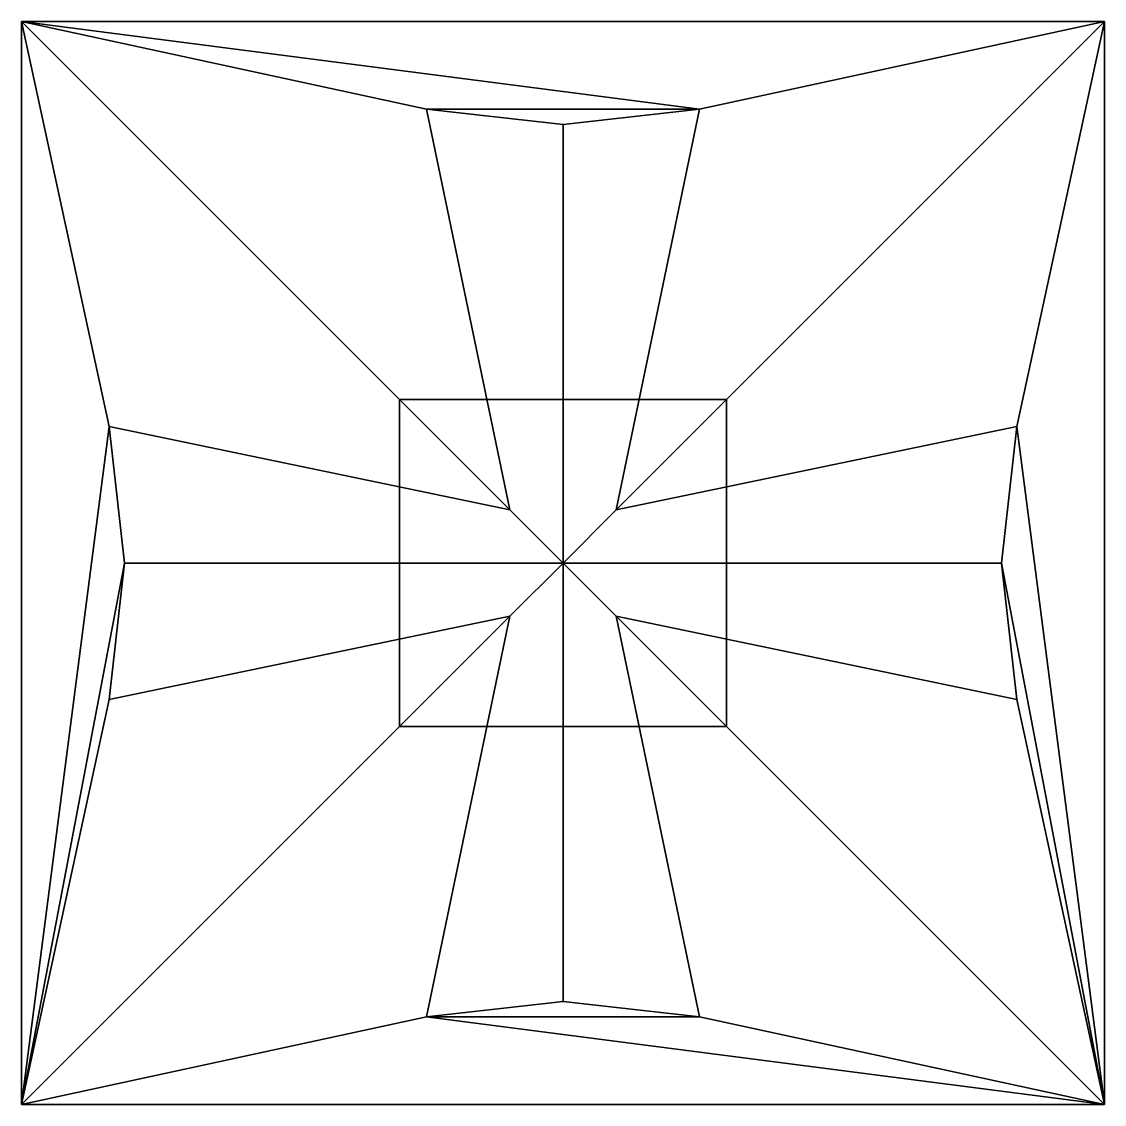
# Model space of a CAD drawing. Extents: x -0.98 to 1.02, y -1 to 1.
import ezdxf

# ---------------------------------------------------------------- set-up
doc = ezdxf.new("R2010")
doc.units = 0
doc.layers.add('Cylinder4', color=15, linetype='CONTINUOUS')

msp = doc.modelspace()

# ---------------------------------------------------------------- linework, layer by layer
at = {"layer": 'Cylinder4', "color": 0}
for points in [[(-0.976634, 0.998571, 0.553656), (1.020507, 0.998571, 0.553656), (1.020507, 0.998571, 0.596102), (-0.976634, 0.998571, 0.596102)], [(-0.075986, 0.097923, -0.349837), (-0.229684, 0.837105, 0.323352), (-0.976634, 0.998571, 0.553656)], [(-0.976634, 0.998571, 0.553656), (-0.229684, 0.837105, 0.323352), (0.273557, 0.837105, 0.323352)], [(1.020507, 0.998571, 0.553656), (-0.976634, 0.998571, 0.553656), (0.273557, 0.837105, 0.323352)], [(-0.075986, 0.097923, -0.349837), (-0.976634, 0.998571, 0.553656), (-0.815169, 0.251623, 0.323353)], [(-0.976634, 0.998571, 0.553656), (-0.976634, -0.998571, 0.553656), (-0.815169, 0.251623, 0.323353)], [(-0.279538, 0.301474, 0.99857), (-0.976634, 0.998571, 0.596102), (1.020507, 0.998571, 0.596102), (0.323411, 0.301474, 0.99857)], [(-0.976634, -0.998571, 0.553656), (-0.976634, 0.998571, 0.553656), (-0.976634, 0.998571, 0.596102), (-0.976634, -0.998571, 0.596102)], [(-0.279538, -0.301475, 0.99857), (-0.976634, -0.998571, 0.596102), (-0.976634, 0.998571, 0.596102), (-0.279538, 0.301474, 0.99857)], [(0.119849, 0.097912, -0.349847), (0.859042, 0.251622, 0.323353), (1.020507, 0.998571, 0.553656)], [(0.119849, 0.097912, -0.349847), (1.020507, 0.998571, 0.553656), (0.273557, 0.837105, 0.323352)], [(0.323411, 0.301474, 0.99857), (1.020507, 0.998571, 0.596102), (1.020507, -0.998571, 0.596102), (0.323411, -0.301475, 0.99857)], [(1.020507, 0.998571, 0.553656), (0.859042, 0.251622, 0.323353), (1.020507, -0.998571, 0.553656)], [(1.020507, 0.998571, 0.553656), (1.020507, -0.998571, 0.553656), (1.020507, -0.998571, 0.596102), (1.020507, 0.998571, 0.596102)], [(-0.075986, 0.097923, -0.349837), (0.021937, 0, -0.443584), (0.021938, 0.80913, 0.283399), (-0.229684, 0.837105, 0.323352)], [(-0.229684, 0.837105, 0.323352), (0.021938, 0.80913, 0.283399), (0.273557, 0.837105, 0.323352)], [(0.021937, 0, -0.443584), (0.119849, 0.097912, -0.349847), (0.273557, 0.837105, 0.323352), (0.021938, 0.80913, 0.283399)], [(-0.279538, 0.301474, 0.99857), (0.323411, 0.301474, 0.99857), (0.323411, -0.301475, 0.99857), (-0.279538, -0.301475, 0.99857)], [(-0.815169, 0.251623, 0.323353), (-0.976634, -0.998571, 0.553656), (-0.787194, 0, 0.2834)], [(0.021937, 0, -0.443584), (-0.075986, 0.097923, -0.349837), (-0.815169, 0.251623, 0.323353), (-0.787194, 0, 0.2834)], [(0.119849, 0.097912, -0.349847), (0.021937, 0, -0.443584), (0.831066, 0, 0.283399), (0.859042, 0.251622, 0.323353)], [(0.859042, 0.251622, 0.323353), (0.831066, 0, 0.283399), (1.020507, -0.998571, 0.553656)], [(-0.787194, 0, 0.2834), (-0.976634, -0.998571, 0.553656), (-0.81517, -0.251623, 0.323353)], [(-0.075987, -0.097924, -0.349835), (0.021937, 0, -0.443584), (-0.787194, 0, 0.2834), (-0.81517, -0.251623, 0.323353)], [(0.021937, 0, -0.443584), (-0.075987, -0.097924, -0.349835), (-0.229688, -0.837106, 0.323353), (0.021937, -0.80913, 0.2834)], [(0.021937, 0, -0.443584), (0.119846, -0.097909, -0.349849), (0.859042, -0.251621, 0.323352), (0.831066, 0, 0.283399)], [(0.119846, -0.097909, -0.349849), (0.021937, 0, -0.443584), (0.021937, -0.80913, 0.2834), (0.273558, -0.837106, 0.323353)], [(0.831066, 0, 0.283399), (0.859042, -0.251621, 0.323352), (1.020507, -0.998571, 0.553656)], [(-0.075987, -0.097924, -0.349835), (-0.976634, -0.998571, 0.553656), (-0.229688, -0.837106, 0.323353)], [(-0.075987, -0.097924, -0.349835), (-0.81517, -0.251623, 0.323353), (-0.976634, -0.998571, 0.553656)], [(0.119846, -0.097909, -0.349849), (1.020507, -0.998571, 0.553656), (0.859042, -0.251621, 0.323352)], [(0.119846, -0.097909, -0.349849), (0.273558, -0.837106, 0.323353), (1.020507, -0.998571, 0.553656)], [(0.323411, -0.301475, 0.99857), (1.020507, -0.998571, 0.596102), (-0.976634, -0.998571, 0.596102), (-0.279538, -0.301475, 0.99857)], [(-0.229688, -0.837106, 0.323353), (0.273558, -0.837106, 0.323353), (0.021937, -0.80913, 0.2834)], [(-0.976634, -0.998571, 0.553656), (1.020507, -0.998571, 0.553656), (-0.229688, -0.837106, 0.323353)], [(1.020507, -0.998571, 0.553656), (0.273558, -0.837106, 0.323353), (-0.229688, -0.837106, 0.323353)], [(1.020507, -0.998571, 0.553656), (-0.976634, -0.998571, 0.553656), (-0.976634, -0.998571, 0.596102), (1.020507, -0.998571, 0.596102)]]:
    msp.add_3dface(points, dxfattribs=at)

doc.saveas('drawing.dxf')
